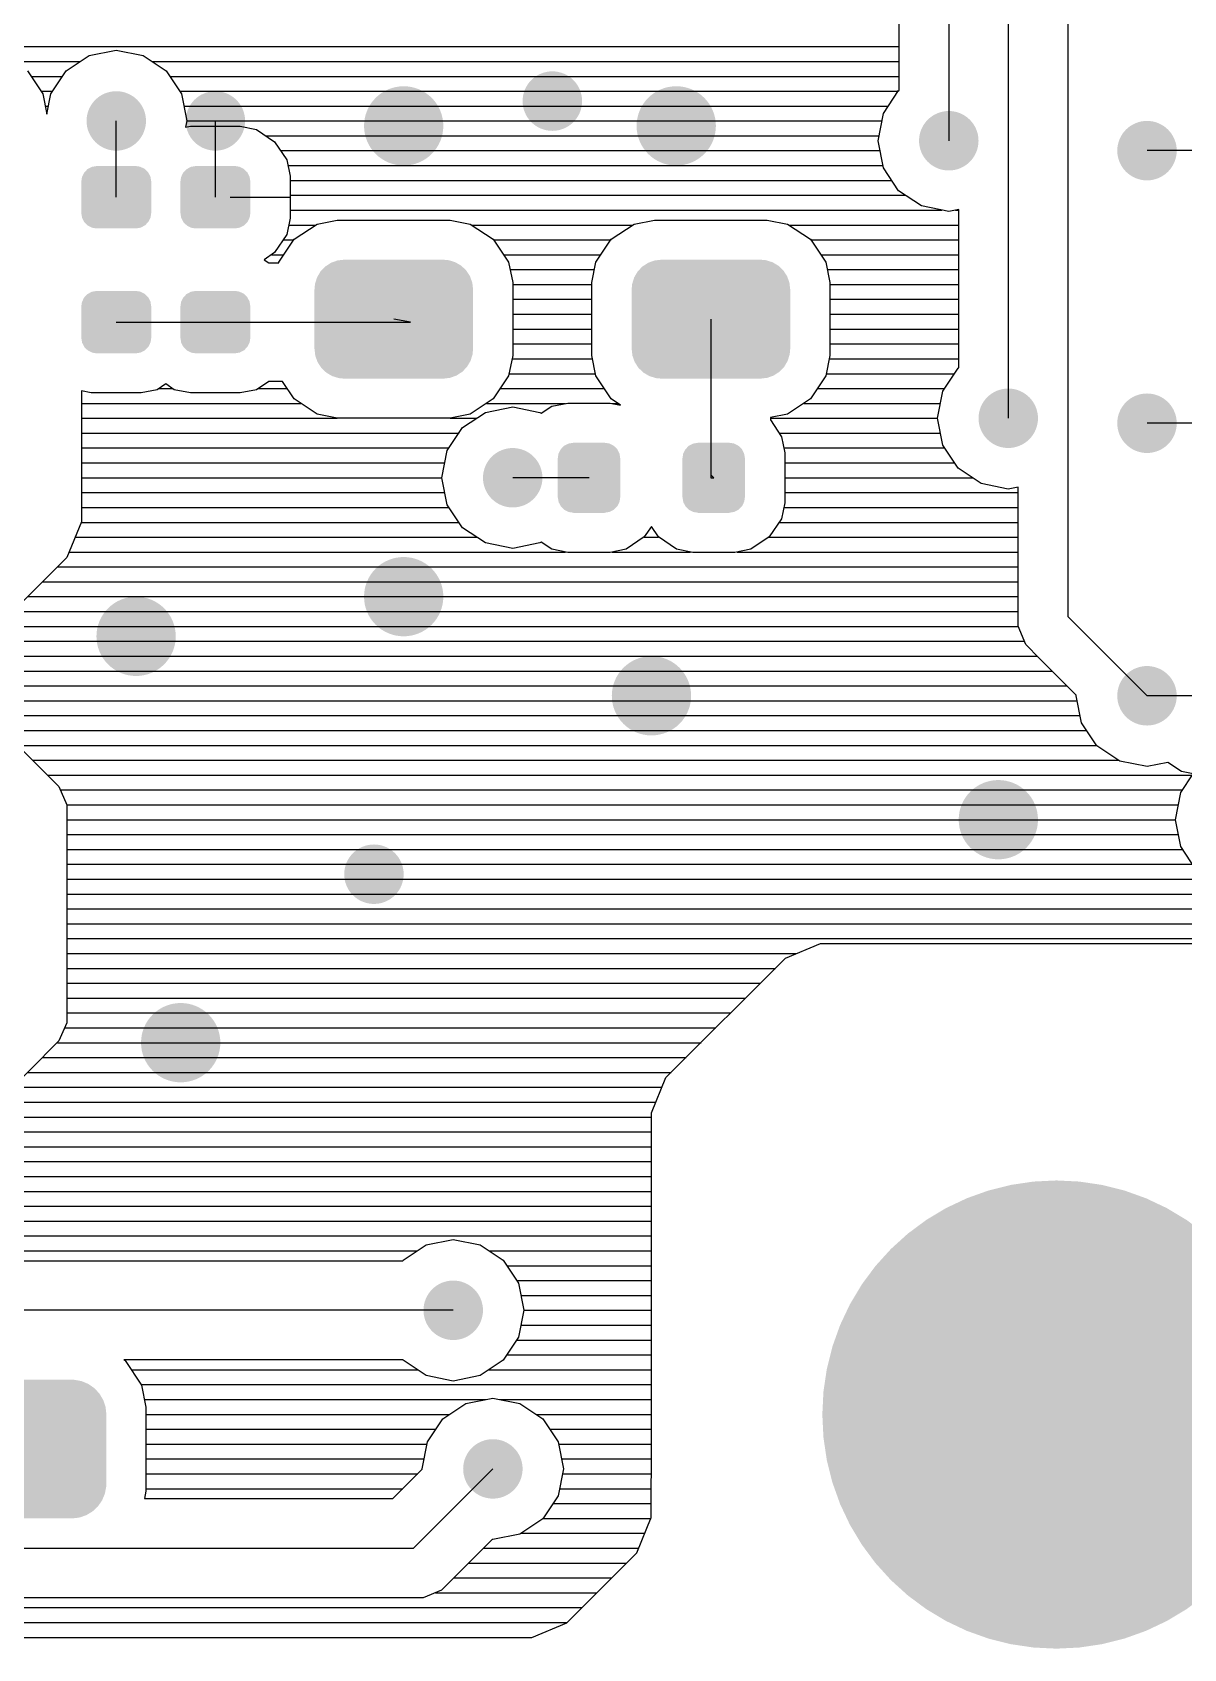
# Model space of a CAD drawing. Extents: x 295 to 953, y 10 to 290.
# Drawn here: x 792.81 to 825.26, y 71.2 to 116.76 of the extents above; entities that cross this region are included whole.
import ezdxf

# ---------------------------------------------------------------- set-up
doc = ezdxf.new("R2010")
doc.units = 0
doc.header["$LTSCALE"] = 5
doc.header["$MEASUREMENT"] = 0
doc.layers.get('0').update_dxf_attribs({"linetype": 'CONTINUOUS', "lineweight": 25})

msp = doc.modelspace()

# ---------------------------------------------------------------- linework, layer by layer
for p, q in [((818.642, 121.527), (818.642, 113.704)), ((820.318, 121.527), (820.318, 105.881)), ((821.994, 121.527), (821.994, 100.293)), ((817.245, 115.123), (817.245, 120.952)), ((789.975, 116.358), (817.245, 116.358)), ((794.406, 116.107), (795.172, 116.258)), ((795.172, 116.258), (795.932, 116.107)), ((792.266, 115.939), (794.161, 115.939)), ((793.758, 115.677), (794.406, 116.107)), ((795.932, 116.107), (796.58, 115.677)), ((796.178, 115.939), (817.245, 115.939)), ((792.669, 115.677), (793.099, 115.028)), ((792.769, 115.52), (793.658, 115.52)), ((793.328, 115.028), (793.758, 115.677)), ((796.58, 115.677), (797.01, 115.028)), ((796.681, 115.52), (817.245, 115.52)), ((793.049, 115.101), (793.378, 115.101)), ((793.099, 115.028), (793.216, 114.458)), ((793.216, 114.458), (793.328, 115.028)), ((796.96, 115.101), (817.222, 115.101)), ((797.01, 115.028), (797.161, 114.263)), ((816.798, 114.47), (817.228, 115.118)), ((817.228, 115.118), (817.245, 115.123)), ((793.166, 114.682), (793.261, 114.682)), ((797.077, 114.682), (816.937, 114.682)), ((816.647, 113.704), (816.798, 114.47)), ((795.172, 112.111), (795.172, 114.263)), ((797.161, 114.263), (797.128, 114.084)), ((797.128, 114.084), (797.262, 114.112)), ((797.161, 114.263), (816.758, 114.263)), ((797.262, 114.112), (798.664, 114.112)), ((797.966, 112.111), (797.966, 114.263)), ((797.966, 112.531), (797.966, 114.112)), ((798.664, 114.112), (799.123, 114.023)), ((799.123, 114.023), (799.637, 113.676)), ((799.38, 113.844), (816.675, 113.844)), ((799.637, 113.676), (799.978, 113.162)), ((816.798, 112.944), (816.647, 113.704)), ((799.804, 113.425), (816.703, 113.425)), ((799.978, 113.162), (800.073, 112.704)), ((800.011, 113.006), (816.786, 113.006)), ((826.694, 113.425), (824.23, 113.425)), ((800.073, 112.704), (800.073, 111.519)), ((800.073, 112.586), (817.032, 112.586)), ((817.228, 112.296), (816.798, 112.944)), ((798.385, 112.111), (800.073, 112.111)), ((800.073, 112.167), (817.418, 112.167)), ((817.876, 111.866), (817.228, 112.296)), ((800.073, 111.748), (818.446, 111.748)), ((818.642, 111.709), (817.876, 111.866)), ((818.921, 111.765), (818.642, 111.709)), ((818.832, 111.748), (818.921, 111.748)), ((818.921, 107.3), (818.921, 111.765)), ((800.073, 111.519), (799.978, 111.066)), ((800.034, 111.329), (800.793, 111.329)), ((800.184, 110.927), (800.833, 111.357)), ((800.833, 111.357), (801.403, 111.469)), ((801.403, 111.469), (804.582, 111.469)), ((804.582, 111.469), (805.152, 111.357)), ((805.152, 111.357), (805.8, 110.927)), ((805.191, 111.329), (809.734, 111.329)), ((809.125, 110.927), (809.773, 111.357)), ((809.773, 111.357), (810.343, 111.469)), ((810.343, 111.469), (813.523, 111.469)), ((813.523, 111.469), (814.093, 111.357)), ((814.093, 111.357), (814.741, 110.927)), ((814.132, 111.329), (818.921, 111.329)), ((799.978, 111.066), (799.637, 110.552)), ((799.754, 110.279), (800.184, 110.927)), ((799.877, 110.91), (800.179, 110.91)), ((805.8, 110.927), (806.231, 110.279)), ((805.806, 110.91), (809.12, 110.91)), ((808.695, 110.279), (809.125, 110.927)), ((814.741, 110.927), (815.171, 110.279)), ((814.747, 110.91), (818.921, 110.91)), ((799.637, 110.552), (799.341, 110.351)), ((799.341, 110.351), (799.469, 110.267)), ((799.469, 110.267), (799.754, 110.267)), ((799.553, 110.491), (799.894, 110.491)), ((799.754, 110.267), (799.754, 110.279)), ((806.091, 110.491), (808.835, 110.491)), ((806.231, 110.279), (806.348, 109.709)), ((808.583, 109.709), (808.695, 110.279)), ((815.032, 110.491), (818.921, 110.491)), ((815.171, 110.279), (815.289, 109.709)), ((806.27, 110.072), (808.656, 110.072)), ((815.211, 110.072), (818.921, 110.072)), ((806.348, 109.709), (806.348, 107.647)), ((806.348, 109.653), (808.583, 109.653)), ((808.583, 107.647), (808.583, 109.709)), ((815.289, 109.709), (815.289, 107.647)), ((815.289, 109.653), (818.921, 109.653)), ((806.348, 109.234), (808.583, 109.234)), ((815.289, 109.234), (818.921, 109.234)), ((795.172, 108.591), (797.966, 108.591)), ((797.966, 108.591), (803.47, 108.591)), ((803.47, 108.591), (802.995, 108.675)), ((806.348, 108.815), (808.583, 108.815)), ((811.936, 108.675), (811.936, 104.288)), ((811.936, 108.675), (811.936, 104.204)), ((815.289, 108.815), (818.921, 108.815)), ((806.348, 108.395), (808.583, 108.395)), ((815.289, 108.395), (818.921, 108.395)), ((806.348, 107.647), (806.231, 107.077)), ((806.326, 107.557), (808.6, 107.557)), ((806.348, 107.976), (808.583, 107.976)), ((808.695, 107.077), (808.583, 107.647)), ((815.289, 107.647), (815.171, 107.077)), ((815.266, 107.557), (818.921, 107.557)), ((815.289, 107.976), (818.921, 107.976)), ((806.242, 107.138), (808.684, 107.138)), ((815.183, 107.138), (818.804, 107.138)), ((818.474, 106.646), (818.904, 107.295)), ((818.904, 107.295), (818.921, 107.3)), ((794.468, 106.596), (794.194, 106.652)), ((794.194, 106.652), (794.194, 102.958)), ((796.329, 106.685), (795.87, 106.596)), ((796.569, 106.848), (796.329, 106.685)), ((796.379, 106.719), (796.753, 106.719)), ((796.804, 106.685), (796.569, 106.848)), ((797.262, 106.596), (796.804, 106.685)), ((799.123, 106.685), (798.664, 106.596)), ((799.469, 106.915), (799.123, 106.685)), ((799.173, 106.719), (799.989, 106.719)), ((799.86, 106.915), (799.469, 106.915)), ((800.184, 106.428), (799.86, 106.915)), ((806.231, 107.077), (805.8, 106.428)), ((805.996, 106.719), (808.93, 106.719)), ((809.125, 106.428), (808.695, 107.077)), ((815.171, 107.077), (814.741, 106.428)), ((814.937, 106.719), (818.524, 106.719)), ((818.323, 105.881), (818.474, 106.646)), ((794.194, 106.3), (800.374, 106.3)), ((795.87, 106.596), (794.468, 106.596)), ((798.664, 106.596), (797.262, 106.596)), ((800.833, 105.998), (800.184, 106.428)), ((805.8, 106.428), (805.152, 105.998)), ((805.582, 106.048), (806.348, 106.199)), ((805.61, 106.3), (807.84, 106.3)), ((806.348, 106.199), (807.108, 106.048)), ((807.147, 106.021), (807.449, 106.222)), ((807.449, 106.222), (807.901, 106.311)), ((807.901, 106.311), (809.092, 106.311)), ((809.092, 106.311), (809.388, 106.255)), ((809.388, 106.255), (809.125, 106.428)), ((809.153, 106.3), (809.315, 106.3)), ((814.741, 106.428), (814.093, 105.998)), ((814.551, 106.3), (818.407, 106.3)), ((794.194, 105.881), (801.403, 105.881)), ((801.403, 105.881), (800.833, 105.998)), ((804.582, 105.881), (801.403, 105.881)), ((805.152, 105.998), (804.582, 105.881)), ((804.582, 105.881), (805.337, 105.881)), ((804.934, 105.618), (805.582, 106.048)), ((807.108, 106.048), (807.147, 106.021)), ((814.093, 105.998), (813.612, 105.898)), ((813.612, 105.898), (813.612, 105.836)), ((813.612, 105.881), (818.323, 105.881)), ((813.612, 105.836), (813.925, 105.361)), ((818.474, 105.121), (818.323, 105.881)), ((826.694, 105.741), (824.23, 105.741)), ((794.194, 105.462), (804.834, 105.462)), ((804.504, 104.97), (804.934, 105.618)), ((813.858, 105.462), (818.407, 105.462)), ((813.925, 105.361), (814.015, 104.908)), ((794.194, 105.043), (804.554, 105.043)), ((804.353, 104.204), (804.504, 104.97)), ((813.987, 105.043), (818.524, 105.043)), ((814.015, 104.908), (814.015, 103.5)), ((818.904, 104.473), (818.474, 105.121)), ((794.194, 104.624), (804.437, 104.624)), ((814.015, 104.624), (818.804, 104.624)), ((819.552, 104.042), (818.904, 104.473)), ((794.194, 104.204), (804.353, 104.204)), ((804.504, 103.444), (804.353, 104.204)), ((808.499, 104.204), (806.348, 104.204)), ((811.936, 104.288), (812.014, 104.204)), ((811.936, 104.204), (812.014, 104.204)), ((814.015, 104.204), (819.307, 104.204)), ((820.318, 103.886), (819.552, 104.042)), ((820.597, 103.942), (820.318, 103.886)), ((820.597, 100.572), (820.597, 103.942)), ((794.194, 103.785), (804.437, 103.785)), ((804.934, 102.796), (804.504, 103.444)), ((814.015, 103.5), (813.925, 103.048)), ((814.015, 103.785), (820.597, 103.785)), ((794.194, 103.366), (804.554, 103.366)), ((813.925, 103.048), (813.579, 102.534)), ((813.987, 103.366), (820.597, 103.366)), ((794.194, 102.958), (793.775, 101.952)), ((794.015, 102.528), (805.337, 102.528)), ((794.188, 102.947), (804.834, 102.947)), ((805.582, 102.366), (804.934, 102.796)), ((810.058, 102.534), (809.544, 102.187)), ((810.053, 102.528), (810.461, 102.528)), ((810.26, 102.83), (810.058, 102.534)), ((810.455, 102.534), (810.26, 102.83)), ((810.969, 102.187), (810.455, 102.534)), ((813.579, 102.534), (813.065, 102.187)), ((813.573, 102.528), (820.597, 102.528)), ((813.858, 102.947), (820.597, 102.947)), ((793.842, 102.109), (807.84, 102.109)), ((806.348, 102.209), (805.582, 102.366)), ((807.108, 102.366), (806.348, 102.209)), ((807.147, 102.388), (807.108, 102.366)), ((807.449, 102.187), (807.147, 102.388)), ((807.901, 102.098), (807.449, 102.187)), ((809.092, 102.098), (807.901, 102.098)), ((809.544, 102.187), (809.092, 102.098)), ((809.153, 102.109), (811.36, 102.109)), ((811.422, 102.098), (810.969, 102.187)), ((812.612, 102.098), (811.422, 102.098)), ((813.065, 102.187), (812.612, 102.098)), ((812.674, 102.109), (820.597, 102.109)), ((793.775, 101.952), (791.696, 99.874)), ((793.512, 101.69), (820.597, 101.69)), ((793.093, 101.271), (820.597, 101.271)), ((792.674, 100.852), (820.597, 100.852)), ((792.255, 100.433), (820.597, 100.433)), ((820.597, 100.019), (820.597, 100.572)), ((821.994, 100.293), (824.23, 98.058)), ((791.836, 100.013), (820.597, 100.013)), ((820.81, 99.505), (820.597, 100.019)), ((791.026, 99.594), (820.771, 99.594)), ((821.201, 99.108), (820.81, 99.505)), ((790.344, 99.175), (821.134, 99.175)), ((822.235, 98.074), (821.201, 99.108)), ((790.428, 98.756), (821.553, 98.756)), ((790.456, 98.605), (793.166, 95.889)), ((790.718, 98.337), (821.972, 98.337)), ((822.235, 98.058), (822.235, 98.074)), ((822.386, 97.298), (822.235, 98.058)), ((826.694, 98.058), (824.23, 98.058)), ((791.137, 97.918), (822.263, 97.918)), ((791.557, 97.499), (822.346, 97.499)), ((791.976, 97.08), (822.525, 97.08)), ((822.816, 96.649), (822.386, 97.298)), ((792.395, 96.661), (822.81, 96.661)), ((823.464, 96.219), (822.816, 96.649)), ((792.814, 96.242), (823.425, 96.242)), ((824.23, 96.063), (823.464, 96.219)), ((824.816, 96.18), (824.23, 96.063)), ((825.202, 95.923), (824.816, 96.18)), ((793.166, 95.889), (793.557, 95.498)), ((793.233, 95.822), (825.509, 95.822)), ((825.18, 95.331), (825.532, 95.856)), ((825.532, 95.856), (825.202, 95.923)), ((793.557, 95.498), (793.775, 94.984)), ((793.596, 95.403), (825.23, 95.403)), ((825.029, 94.565), (825.18, 95.331)), ((793.769, 94.984), (825.112, 94.984)), ((793.775, 94.984), (793.775, 89.396)), ((793.775, 94.565), (825.029, 94.565)), ((825.18, 93.805), (825.029, 94.565)), ((793.775, 94.146), (825.112, 94.146)), ((793.775, 93.727), (825.23, 93.727)), ((825.61, 93.157), (825.18, 93.805)), ((793.775, 93.308), (825.509, 93.308)), ((793.775, 92.889), (826.012, 92.889)), ((793.775, 92.47), (847.973, 92.47)), ((793.775, 92.051), (847.554, 92.051)), ((793.775, 91.631), (847.135, 91.631)), ((793.775, 91.212), (846.336, 91.212)), ((793.775, 90.793), (814.35, 90.793)), ((814.037, 90.665), (815.026, 91.073)), ((815.026, 91.073), (846, 91.073)), ((793.775, 90.374), (813.752, 90.374)), ((810.667, 87.295), (814.037, 90.665)), ((793.775, 89.955), (813.333, 89.955)), ((793.775, 89.536), (812.914, 89.536)), ((793.775, 89.396), (793.775, 88.843)), ((793.775, 89.117), (812.495, 89.117)), ((793.775, 88.843), (793.557, 88.329)), ((793.713, 88.698), (812.076, 88.698)), ((793.557, 88.329), (791.881, 86.652)), ((793.512, 88.279), (811.657, 88.279)), ((793.093, 87.86), (811.237, 87.86)), ((792.674, 87.44), (810.818, 87.44)), ((810.26, 86.306), (810.667, 87.295)), ((791.836, 86.602), (810.382, 86.602)), ((792.255, 87.021), (810.556, 87.021)), ((791.316, 86.183), (810.26, 86.183)), ((810.26, 77.103), (810.26, 86.306)), ((771.546, 85.764), (810.26, 85.764)), ((771.49, 85.345), (810.26, 85.345)), ((771.294, 84.926), (810.26, 84.926)), ((770.898, 84.507), (810.26, 84.507)), ((746.925, 84.088), (810.26, 84.088)), ((747.104, 83.669), (810.26, 83.669)), ((747.188, 83.249), (810.26, 83.249)), ((747.272, 82.83), (810.26, 82.83)), ((803.258, 82.149), (803.906, 82.579)), ((803.906, 82.579), (804.672, 82.73)), ((804.672, 82.73), (805.432, 82.579)), ((805.432, 82.579), (806.08, 82.149)), ((747.205, 82.411), (803.66, 82.411)), ((784.275, 82.132), (803.252, 82.132)), ((803.252, 82.132), (803.258, 82.149)), ((805.677, 82.411), (810.26, 82.411)), ((806.08, 82.149), (806.51, 81.5)), ((806.18, 81.992), (810.26, 81.992)), ((806.46, 81.573), (810.26, 81.573)), ((806.51, 81.5), (806.661, 80.735)), ((806.577, 81.154), (810.26, 81.154)), ((804.672, 80.735), (784.555, 80.735)), ((806.661, 80.735), (806.51, 79.975)), ((806.661, 80.735), (810.26, 80.735)), ((806.577, 80.316), (810.26, 80.316)), ((806.51, 79.975), (806.08, 79.327)), ((806.46, 79.897), (810.26, 79.897)), ((803.252, 79.338), (795.384, 79.338)), ((795.384, 79.338), (795.423, 79.315)), ((795.423, 79.315), (795.887, 78.623)), ((803.258, 79.327), (803.252, 79.338)), ((803.906, 78.896), (803.258, 79.327)), ((806.08, 79.327), (805.432, 78.896)), ((806.18, 79.478), (810.26, 79.478)), ((795.591, 79.058), (803.66, 79.058)), ((804.672, 78.74), (803.906, 78.896)), ((805.432, 78.896), (804.672, 78.74)), ((805.677, 79.058), (810.26, 79.058)), ((795.87, 78.639), (810.26, 78.639)), ((795.887, 78.623), (796.01, 78.008)), ((795.965, 78.22), (805.594, 78.22)), ((796.01, 78.008), (796.01, 75.639)), ((804.375, 77.678), (805.024, 78.108)), ((805.024, 78.108), (805.789, 78.259)), ((805.789, 78.259), (806.549, 78.108)), ((805.979, 78.22), (810.26, 78.22)), ((806.549, 78.108), (807.197, 77.678)), ((796.01, 77.801), (804.565, 77.801)), ((803.945, 77.03), (804.375, 77.678)), ((807.007, 77.801), (810.26, 77.801)), ((807.197, 77.678), (807.628, 77.03)), ((796.01, 77.382), (804.18, 77.382)), ((803.794, 76.264), (803.945, 77.03)), ((807.393, 77.382), (810.26, 77.382)), ((807.628, 77.03), (807.778, 76.264)), ((810.254, 74.89), (810.26, 77.103)), ((796.01, 76.963), (803.934, 76.963)), ((807.639, 76.963), (810.254, 76.963)), ((796.01, 76.544), (803.85, 76.544)), ((796.01, 76.125), (803.671, 76.125)), ((802.973, 75.426), (803.794, 76.253)), ((803.554, 74.029), (805.789, 76.264)), ((803.794, 76.253), (803.794, 76.264)), ((807.778, 76.264), (807.628, 75.504)), ((807.723, 76.544), (810.254, 76.544)), ((807.751, 76.125), (810.254, 76.125)), ((796.01, 75.639), (795.965, 75.426)), ((796.01, 75.706), (803.252, 75.706)), ((807.667, 75.706), (810.254, 75.706)), ((795.965, 75.426), (802.973, 75.426)), ((807.628, 75.504), (807.197, 74.856)), ((807.488, 75.287), (810.254, 75.287)), ((807.197, 74.856), (806.549, 74.426)), ((807.203, 74.867), (810.248, 74.867)), ((809.846, 73.901), (810.254, 74.89)), ((805.772, 74.275), (804.342, 72.845)), ((805.789, 74.269), (805.772, 74.275)), ((806.549, 74.426), (805.789, 74.269)), ((806.588, 74.448), (810.075, 74.448)), ((778.967, 74.029), (803.554, 74.029)), ((805.527, 74.029), (809.902, 74.029)), ((807.873, 71.928), (809.846, 73.901)), ((805.107, 73.61), (809.555, 73.61)), ((804.688, 73.191), (809.136, 73.191)), ((803.828, 72.632), (778.687, 72.632)), ((804.342, 72.845), (803.828, 72.632)), ((804.169, 72.772), (808.717, 72.772)), ((715.822, 72.353), (808.298, 72.353)), ((716.241, 71.934), (807.879, 71.934)), ((806.884, 71.515), (807.873, 71.928)), ((717.236, 71.515), (806.884, 71.515)), ((717.236, 71.515), (806.884, 71.515))]:
    msp.add_line(p, q)
for points, const_width in [([(807.046, 114.822, 1), (807.885, 114.822, 1)], 0.838), ([(794.753, 114.263, 1), (795.591, 114.263, 1)], 0.838), ([(797.547, 114.263, 1), (798.385, 114.263, 1)], 0.838), ([(802.716, 114.123, 1), (803.833, 114.123, 1)], 1.118), ([(810.399, 114.123, 1), (811.517, 114.123, 1)], 1.118), ([(818.222, 113.704, 1), (819.061, 113.704, 1)], 0.838), ([(823.81, 113.425, 1), (824.649, 113.425, 1)], 0.838), ([(819.899, 105.881, 1), (820.737, 105.881, 1)], 0.838), ([(823.81, 105.741, 1), (824.649, 105.741, 1)], 0.838), ([(805.929, 104.204, 1), (806.767, 104.204, 1)], 0.838), ([(802.716, 100.852, 1), (803.833, 100.852, 1)], 1.118), ([(795.172, 99.734, 1), (796.29, 99.734, 1)], 1.118), ([(809.701, 98.058, 1), (810.818, 98.058, 1)], 1.118), ([(823.81, 98.058, 1), (824.649, 98.058, 1)], 0.838), ([(819.48, 94.565, 1), (820.597, 94.565, 1)], 1.118), ([(802.017, 93.028, 1), (802.855, 93.028, 1)], 0.838), ([(796.429, 88.279, 1), (797.547, 88.279, 1)], 1.118), ([(818.376, 77.796, 1), (824.976, 77.796, 1)], 6.599), ([(804.252, 80.735, 1), (805.091, 80.735, 1)], 0.838), ([(805.37, 76.264, 1), (806.208, 76.264, 1)], 0.838)]:
    msp.add_lwpolyline(points, format="xyb", close=True, dxfattribs=dict(const_width=const_width))
for points in [[(794.183, 111.67), (794.183, 112.553), (796.161, 111.67), (796.161, 112.553)], [(794.186, 112.553), (794.204, 112.677), (796.158, 112.553), (796.138, 112.677)], [(794.204, 112.677), (794.21, 112.691), (796.138, 112.677), (796.136, 112.691)], [(794.21, 112.691), (794.264, 112.803), (796.136, 112.691), (796.078, 112.803)], [(794.264, 112.803), (794.275, 112.815), (796.078, 112.803), (796.072, 112.815)], [(794.275, 112.815), (794.36, 112.903), (796.072, 112.815), (795.98, 112.903)], [(794.36, 112.903), (794.377, 112.912), (795.98, 112.903), (795.972, 112.912)], [(794.377, 112.912), (794.484, 112.968), (795.972, 112.912), (795.855, 112.968)], [(794.484, 112.968), (794.51, 112.973), (795.855, 112.968), (795.846, 112.973)], [(794.51, 112.973), (794.622, 112.992), (795.846, 112.973), (795.722, 112.992)], [(796.977, 111.67), (796.977, 112.553), (798.955, 111.67), (798.955, 112.553)], [(796.98, 112.553), (796.998, 112.677), (798.952, 112.553), (798.932, 112.677)], [(796.998, 112.677), (797.004, 112.691), (798.932, 112.677), (798.93, 112.691)], [(797.004, 112.691), (797.058, 112.803), (798.93, 112.691), (798.872, 112.803)], [(797.058, 112.803), (797.069, 112.815), (798.872, 112.803), (798.866, 112.815)], [(797.069, 112.815), (797.154, 112.903), (798.866, 112.815), (798.774, 112.903)], [(797.154, 112.903), (797.171, 112.912), (798.774, 112.903), (798.766, 112.912)], [(797.171, 112.912), (797.278, 112.968), (798.766, 112.912), (798.649, 112.968)], [(797.278, 112.968), (797.304, 112.973), (798.649, 112.968), (798.64, 112.973)], [(797.304, 112.973), (797.416, 112.992), (798.64, 112.973), (798.516, 112.992)], [(794.206, 111.546), (794.186, 111.67), (796.14, 111.546), (796.158, 111.67)], [(797, 111.546), (796.98, 111.67), (798.934, 111.546), (798.952, 111.67)], [(794.208, 111.532), (794.206, 111.546), (796.134, 111.532), (796.14, 111.546)], [(794.266, 111.42), (794.208, 111.532), (796.08, 111.42), (796.134, 111.532)], [(794.272, 111.408), (794.266, 111.42), (796.069, 111.408), (796.08, 111.42)], [(794.363, 111.32), (794.272, 111.408), (795.983, 111.32), (796.069, 111.408)], [(794.372, 111.311), (794.363, 111.32), (795.967, 111.311), (795.983, 111.32)], [(794.489, 111.254), (794.372, 111.311), (795.86, 111.254), (795.967, 111.311)], [(794.498, 111.25), (794.489, 111.254), (795.833, 111.25), (795.86, 111.254)], [(794.622, 111.231), (794.498, 111.25), (795.722, 111.231), (795.833, 111.25)], [(797.002, 111.532), (797, 111.546), (798.928, 111.532), (798.934, 111.546)], [(797.06, 111.42), (797.002, 111.532), (798.874, 111.42), (798.928, 111.532)], [(797.066, 111.408), (797.06, 111.42), (798.863, 111.408), (798.874, 111.42)], [(797.157, 111.32), (797.066, 111.408), (798.777, 111.32), (798.863, 111.408)], [(797.166, 111.311), (797.157, 111.32), (798.761, 111.311), (798.777, 111.32)], [(797.283, 111.254), (797.166, 111.311), (798.654, 111.254), (798.761, 111.311)], [(797.292, 111.25), (797.283, 111.254), (798.627, 111.25), (798.654, 111.254)], [(797.416, 111.231), (797.292, 111.25), (798.516, 111.231), (798.627, 111.25)], [(801.224, 110.263), (801.27, 110.28), (804.759, 110.263), (804.73, 110.28)], [(801.27, 110.28), (801.406, 110.329), (804.73, 110.28), (804.572, 110.329)], [(801.406, 110.329), (801.476, 110.337), (804.572, 110.329), (804.546, 110.337)], [(801.476, 110.337), (801.598, 110.351), (804.546, 110.337), (804.392, 110.351)], [(810.165, 110.263), (810.211, 110.28), (813.7, 110.263), (813.671, 110.28)], [(810.211, 110.28), (810.347, 110.329), (813.671, 110.28), (813.513, 110.329)], [(810.347, 110.329), (810.417, 110.337), (813.513, 110.329), (813.487, 110.337)], [(810.417, 110.337), (810.539, 110.351), (813.487, 110.337), (813.333, 110.351)], [(800.786, 109.705), (800.831, 109.851), (805.208, 109.705), (805.155, 109.851)], [(800.831, 109.851), (800.852, 109.887), (805.155, 109.851), (805.142, 109.887)], [(800.852, 109.887), (800.929, 110.018), (805.142, 109.887), (805.057, 110.018)], [(800.929, 110.018), (800.958, 110.049), (805.057, 110.018), (805.037, 110.049)], [(800.958, 110.049), (801.063, 110.158), (805.037, 110.049), (804.923, 110.158)], [(801.063, 110.158), (801.1, 110.182), (804.923, 110.158), (804.897, 110.182)], [(801.1, 110.182), (801.224, 110.263), (804.897, 110.182), (804.759, 110.263)], [(809.727, 109.705), (809.772, 109.851), (814.149, 109.705), (814.096, 109.851)], [(809.772, 109.851), (809.793, 109.887), (814.096, 109.851), (814.083, 109.887)], [(809.793, 109.887), (809.87, 110.018), (814.083, 109.887), (813.998, 110.018)], [(809.87, 110.018), (809.899, 110.049), (813.998, 110.018), (813.978, 110.049)], [(809.899, 110.049), (810.003, 110.158), (813.978, 110.049), (813.863, 110.158)], [(810.003, 110.158), (810.041, 110.182), (813.863, 110.158), (813.838, 110.182)], [(810.041, 110.182), (810.165, 110.263), (813.838, 110.182), (813.7, 110.263)], [(794.275, 109.294), (794.36, 109.383), (796.072, 109.294), (795.98, 109.383)], [(794.36, 109.383), (794.377, 109.391), (795.98, 109.383), (795.972, 109.391)], [(794.377, 109.391), (794.484, 109.448), (795.972, 109.391), (795.855, 109.448)], [(794.484, 109.448), (794.51, 109.452), (795.855, 109.448), (795.846, 109.452)], [(794.51, 109.452), (794.622, 109.471), (795.846, 109.452), (795.722, 109.471)], [(797.069, 109.294), (797.154, 109.383), (798.866, 109.294), (798.774, 109.383)], [(797.154, 109.383), (797.171, 109.391), (798.774, 109.383), (798.766, 109.391)], [(797.171, 109.391), (797.278, 109.448), (798.766, 109.391), (798.649, 109.448)], [(797.278, 109.448), (797.304, 109.452), (798.649, 109.448), (798.64, 109.452)], [(797.304, 109.452), (797.416, 109.471), (798.64, 109.452), (798.516, 109.471)], [(800.76, 109.513), (800.774, 109.667), (805.23, 109.513), (805.213, 109.667)], [(800.76, 107.837), (800.76, 109.513), (805.23, 107.837), (805.23, 109.513)], [(800.774, 109.667), (800.786, 109.705), (805.213, 109.667), (805.208, 109.705)], [(809.701, 109.513), (809.715, 109.667), (814.171, 109.513), (814.153, 109.667)], [(809.701, 107.837), (809.701, 109.513), (814.171, 107.837), (814.171, 109.513)], [(809.715, 109.667), (809.727, 109.705), (814.153, 109.667), (814.149, 109.705)], [(794.183, 108.15), (794.183, 109.032), (796.161, 108.15), (796.161, 109.032)], [(794.186, 109.032), (794.204, 109.156), (796.158, 109.032), (796.138, 109.156)], [(794.204, 109.156), (794.21, 109.17), (796.138, 109.156), (796.136, 109.17)], [(794.21, 109.17), (794.264, 109.282), (796.136, 109.17), (796.078, 109.282)], [(794.264, 109.282), (794.275, 109.294), (796.078, 109.282), (796.072, 109.294)], [(796.977, 108.15), (796.977, 109.032), (798.955, 108.15), (798.955, 109.032)], [(796.98, 109.032), (796.998, 109.156), (798.952, 109.032), (798.932, 109.156)], [(796.998, 109.156), (797.004, 109.17), (798.932, 109.156), (798.93, 109.17)], [(797.004, 109.17), (797.058, 109.282), (798.93, 109.17), (798.872, 109.282)], [(797.058, 109.282), (797.069, 109.294), (798.872, 109.282), (798.866, 109.294)], [(794.206, 108.026), (794.186, 108.15), (796.14, 108.026), (796.158, 108.15)], [(794.208, 108.012), (794.206, 108.026), (796.134, 108.012), (796.14, 108.026)], [(794.266, 107.9), (794.208, 108.012), (796.08, 107.9), (796.134, 108.012)], [(797, 108.026), (796.98, 108.15), (798.934, 108.026), (798.952, 108.15)], [(797.002, 108.012), (797, 108.026), (798.928, 108.012), (798.934, 108.026)], [(797.06, 107.9), (797.002, 108.012), (798.874, 107.9), (798.928, 108.012)], [(794.272, 107.888), (794.266, 107.9), (796.069, 107.888), (796.08, 107.9)], [(794.363, 107.799), (794.272, 107.888), (795.983, 107.799), (796.069, 107.888)], [(794.372, 107.791), (794.363, 107.799), (795.967, 107.791), (795.983, 107.799)], [(794.489, 107.734), (794.372, 107.791), (795.86, 107.734), (795.967, 107.791)], [(794.498, 107.729), (794.489, 107.734), (795.833, 107.729), (795.86, 107.734)], [(794.622, 107.711), (794.498, 107.729), (795.722, 107.711), (795.833, 107.729)], [(797.066, 107.888), (797.06, 107.9), (798.863, 107.888), (798.874, 107.9)], [(797.157, 107.799), (797.066, 107.888), (798.777, 107.799), (798.863, 107.888)], [(797.166, 107.791), (797.157, 107.799), (798.761, 107.791), (798.777, 107.799)], [(797.283, 107.734), (797.166, 107.791), (798.654, 107.734), (798.761, 107.791)], [(797.292, 107.729), (797.283, 107.734), (798.627, 107.729), (798.654, 107.734)], [(797.416, 107.711), (797.292, 107.729), (798.516, 107.711), (798.627, 107.729)], [(800.778, 107.683), (800.76, 107.837), (805.216, 107.683), (805.23, 107.837)], [(800.782, 107.645), (800.778, 107.683), (805.204, 107.645), (805.216, 107.683)], [(800.835, 107.498), (800.782, 107.645), (805.159, 107.498), (805.204, 107.645)], [(809.719, 107.683), (809.701, 107.837), (814.157, 107.683), (814.171, 107.837)], [(809.723, 107.645), (809.719, 107.683), (814.145, 107.645), (814.157, 107.683)], [(809.776, 107.498), (809.723, 107.645), (814.1, 107.498), (814.145, 107.645)], [(800.848, 107.463), (800.835, 107.498), (805.138, 107.463), (805.159, 107.498)], [(800.933, 107.332), (800.848, 107.463), (805.061, 107.332), (805.138, 107.463)], [(800.953, 107.301), (800.933, 107.332), (805.032, 107.301), (805.061, 107.332)], [(801.068, 107.192), (800.953, 107.301), (804.928, 107.192), (805.032, 107.301)], [(801.093, 107.168), (801.068, 107.192), (804.89, 107.168), (804.928, 107.192)], [(801.232, 107.086), (801.093, 107.168), (804.766, 107.086), (804.89, 107.168)], [(801.26, 107.07), (801.232, 107.086), (804.72, 107.07), (804.766, 107.086)], [(809.789, 107.463), (809.776, 107.498), (814.079, 107.463), (814.1, 107.498)], [(809.874, 107.332), (809.789, 107.463), (814.002, 107.332), (814.079, 107.463)], [(809.894, 107.301), (809.874, 107.332), (813.973, 107.301), (814.002, 107.332)], [(810.009, 107.192), (809.894, 107.301), (813.869, 107.192), (813.973, 107.301)], [(810.034, 107.168), (810.009, 107.192), (813.831, 107.168), (813.869, 107.192)], [(810.172, 107.086), (810.034, 107.168), (813.707, 107.086), (813.831, 107.168)], [(810.201, 107.07), (810.172, 107.086), (813.661, 107.07), (813.707, 107.086)], [(801.418, 107.021), (801.26, 107.07), (804.584, 107.021), (804.72, 107.07)], [(801.444, 107.013), (801.418, 107.021), (804.515, 107.013), (804.584, 107.021)], [(801.598, 106.998), (801.444, 107.013), (804.392, 106.998), (804.515, 107.013)], [(810.359, 107.021), (810.201, 107.07), (813.525, 107.021), (813.661, 107.07)], [(810.385, 107.013), (810.359, 107.021), (813.455, 107.013), (813.525, 107.021)], [(810.539, 106.998), (810.385, 107.013), (813.333, 106.998), (813.455, 107.013)], [(807.619, 104.755), (807.638, 104.878), (809.379, 104.755), (809.359, 104.878)], [(807.638, 104.878), (807.645, 104.892), (809.359, 104.878), (809.356, 104.892)], [(807.645, 104.892), (807.699, 105.003), (809.356, 104.892), (809.297, 105.003)], [(807.699, 105.003), (807.711, 105.016), (809.297, 105.003), (809.291, 105.016)], [(807.711, 105.016), (807.796, 105.103), (809.291, 105.016), (809.199, 105.103)], [(807.796, 105.103), (807.814, 105.112), (809.199, 105.103), (809.19, 105.112)], [(807.814, 105.112), (807.92, 105.168), (809.19, 105.112), (809.073, 105.168)], [(807.92, 105.168), (807.949, 105.172), (809.073, 105.168), (809.064, 105.172)], [(807.949, 105.172), (808.058, 105.19), (809.064, 105.172), (808.941, 105.19)], [(808.058, 105.19), (808.058, 105.193), (808.941, 105.19), (808.941, 105.193)], [(811.134, 104.755), (811.153, 104.878), (812.894, 104.755), (812.873, 104.878)], [(811.153, 104.878), (811.16, 104.892), (812.873, 104.878), (812.871, 104.892)], [(811.16, 104.892), (811.214, 105.003), (812.871, 104.892), (812.812, 105.003)], [(811.214, 105.003), (811.226, 105.016), (812.812, 105.003), (812.806, 105.016)], [(811.226, 105.016), (811.311, 105.103), (812.806, 105.016), (812.714, 105.103)], [(811.311, 105.103), (811.328, 105.112), (812.714, 105.103), (812.705, 105.112)], [(811.328, 105.112), (811.435, 105.168), (812.705, 105.112), (812.588, 105.168)], [(811.435, 105.168), (811.464, 105.172), (812.588, 105.168), (812.579, 105.172)], [(811.464, 105.172), (811.573, 105.19), (812.579, 105.172), (812.456, 105.19)], [(811.573, 105.19), (811.573, 105.193), (812.456, 105.19), (812.456, 105.193)], [(807.619, 104.752), (807.619, 104.755), (809.379, 104.752), (809.379, 104.755)], [(807.619, 103.657), (807.619, 104.752), (809.379, 103.657), (809.379, 104.752)], [(811.134, 104.752), (811.134, 104.755), (812.894, 104.752), (812.894, 104.755)], [(811.134, 103.657), (811.134, 104.752), (812.894, 103.657), (812.894, 104.752)], [(807.619, 103.654), (807.619, 103.657), (809.379, 103.654), (809.379, 103.657)], [(807.64, 103.531), (807.619, 103.654), (809.361, 103.531), (809.379, 103.654)], [(807.643, 103.516), (807.64, 103.531), (809.354, 103.516), (809.361, 103.531)], [(807.701, 103.406), (807.643, 103.516), (809.3, 103.406), (809.354, 103.516)], [(811.134, 103.654), (811.134, 103.657), (812.894, 103.654), (812.894, 103.657)], [(811.155, 103.531), (811.134, 103.654), (812.876, 103.531), (812.894, 103.654)], [(811.157, 103.516), (811.155, 103.531), (812.868, 103.516), (812.876, 103.531)], [(811.216, 103.406), (811.157, 103.516), (812.815, 103.406), (812.868, 103.516)], [(807.708, 103.393), (807.701, 103.406), (809.288, 103.393), (809.3, 103.406)], [(807.799, 103.306), (807.708, 103.393), (809.202, 103.306), (809.288, 103.393)], [(807.809, 103.297), (807.799, 103.306), (809.185, 103.297), (809.202, 103.306)], [(807.925, 103.241), (807.809, 103.297), (809.079, 103.241), (809.185, 103.297)], [(807.935, 103.237), (807.925, 103.241), (809.05, 103.237), (809.079, 103.241)], [(808.058, 103.219), (807.935, 103.237), (808.941, 103.219), (809.05, 103.237)], [(808.058, 103.215), (808.058, 103.219), (808.941, 103.215), (808.941, 103.219)], [(811.223, 103.393), (811.216, 103.406), (812.802, 103.393), (812.815, 103.406)], [(811.314, 103.306), (811.223, 103.393), (812.717, 103.306), (812.802, 103.393)], [(811.324, 103.297), (811.314, 103.306), (812.7, 103.297), (812.717, 103.306)], [(811.44, 103.241), (811.324, 103.297), (812.593, 103.241), (812.7, 103.297)], [(811.45, 103.237), (811.44, 103.241), (812.565, 103.237), (812.593, 103.241)], [(811.573, 103.219), (811.45, 103.237), (812.456, 103.219), (812.565, 103.237)], [(811.573, 103.215), (811.573, 103.219), (812.456, 103.215), (812.456, 103.219)], [(791.101, 78.271), (791.182, 78.386), (794.766, 78.271), (794.698, 78.386)], [(791.182, 78.386), (791.221, 78.442), (794.698, 78.386), (794.646, 78.442)], [(791.221, 78.442), (791.325, 78.539), (794.646, 78.442), (794.556, 78.539)], [(791.325, 78.539), (791.373, 78.584), (794.556, 78.539), (794.491, 78.584)], [(791.373, 78.584), (791.499, 78.659), (794.491, 78.584), (794.385, 78.659)], [(791.499, 78.659), (791.553, 78.691), (794.385, 78.659), (794.307, 78.691)], [(791.553, 78.691), (791.698, 78.739), (794.307, 78.691), (794.192, 78.739)], [(791.698, 78.739), (791.751, 78.757), (794.192, 78.739), (794.094, 78.757)], [(791.751, 78.757), (791.934, 78.776), (794.094, 78.757), (793.986, 78.776)], [(791.934, 78.776), (791.959, 78.779), (793.986, 78.776), (793.915, 78.779)], [(790.984, 77.873), (791.008, 78.009), (794.885, 77.873), (794.87, 78.009)], [(791.008, 78.009), (791.021, 78.078), (794.87, 78.009), (794.847, 78.078)], [(791.021, 78.078), (791.075, 78.207), (794.847, 78.078), (794.804, 78.207)], [(791.075, 78.207), (791.101, 78.271), (794.804, 78.207), (794.766, 78.271)], [(790.981, 77.801), (790.984, 77.873), (794.893, 77.801), (794.885, 77.873)], [(790.981, 75.845), (790.981, 77.801), (794.893, 75.845), (794.893, 77.801)], [(790.989, 75.774), (790.981, 75.845), (794.89, 75.774), (794.893, 75.845)], [(791.003, 75.638), (790.989, 75.774), (794.865, 75.638), (794.89, 75.774)], [(791.026, 75.568), (791.003, 75.638), (794.852, 75.568), (794.865, 75.638)], [(791.069, 75.44), (791.026, 75.568), (794.799, 75.44), (794.852, 75.568)], [(791.107, 75.375), (791.069, 75.44), (794.772, 75.375), (794.799, 75.44)], [(791.176, 75.26), (791.107, 75.375), (794.692, 75.26), (794.772, 75.375)], [(791.227, 75.204), (791.176, 75.26), (794.653, 75.204), (794.692, 75.26)], [(791.318, 75.107), (791.227, 75.204), (794.548, 75.107), (794.653, 75.204)], [(791.382, 75.062), (791.318, 75.107), (794.5, 75.062), (794.548, 75.107)], [(791.489, 74.988), (791.382, 75.062), (794.375, 74.988), (794.5, 75.062)], [(791.566, 74.956), (791.489, 74.988), (794.32, 74.956), (794.375, 74.988)], [(791.682, 74.907), (791.566, 74.956), (794.176, 74.907), (794.32, 74.956)], [(791.779, 74.89), (791.682, 74.907), (794.122, 74.89), (794.176, 74.907)], [(791.887, 74.87), (791.779, 74.89), (793.939, 74.87), (794.122, 74.89)], [(791.959, 74.867), (791.887, 74.87), (793.915, 74.867), (793.939, 74.87)]]:
    msp.add_solid(points)

doc.saveas('drawing.dxf')
